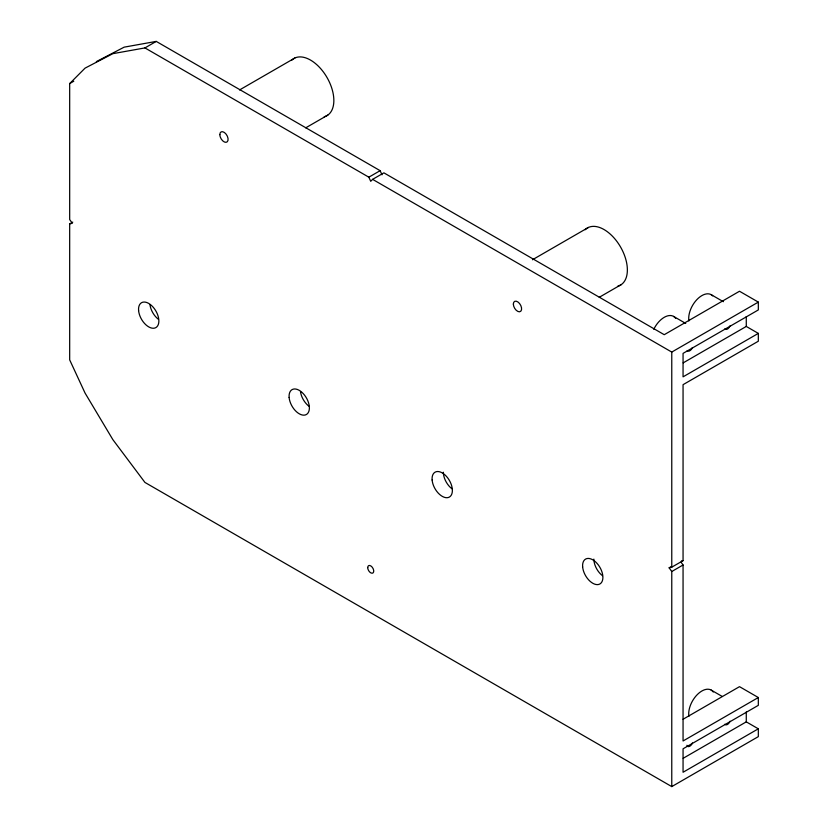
<?xml version="1.0" encoding="UTF-8"?>
<svg xmlns="http://www.w3.org/2000/svg" width="828" height="828" viewBox="0 0 828 828"><rect width="100%" height="100%" fill="white"/><g stroke="black" fill="none" stroke-linecap="round" stroke-linejoin="round"><path stroke-width="1.24" d="M671.767 786.6L671.767 571.517L669.138 567.822L671.767 567.17L683.059 560.649L683.059 384.668L758.324 341.219L758.324 333.394L683.059 376.844L683.059 353.38L758.324 309.931L758.324 302.106L739.507 291.249L664.242 334.698L383.892 172.845L372.61 179.355L370.727 181.311L368.843 177.182L144.941 47.92L112.856 53.665L85.056 68.144L69.676 83.587L69.676 219.555L72.315 223.249L69.676 223.902L69.676 359.869L85.056 393.062L112.856 439.637L144.941 482.434L671.767 786.6L758.324 736.63L758.324 728.806L746.276 721.861L683.193 758.282M69.676 83.587L73.785 81.216M144.941 47.92L156.233 41.4L380.135 170.671L382.019 174.801M239.561 89.942L294.903 57.991M69.676 223.902L72.76 222.121M305.718 127.843L327.857 115.061M368.843 177.182L380.135 170.671M532.466 259.764L588.418 227.452M599.234 297.304L621.373 284.521M372.61 179.355L671.767 352.076L758.324 302.106M683.193 362.861L746.276 326.439L758.324 333.394M669.138 567.822L671.187 566.631M671.767 571.517L683.059 564.996L681.082 562.222M683.059 719.253L739.507 686.66L758.324 697.528L758.324 705.342L683.059 748.802L683.059 772.265L758.324 728.806M758.324 697.528L683.059 740.977L683.059 564.996M96.348 61.624L124.148 47.155L156.233 41.4M681.299 561.084L683.059 560.649M711.19 294.664L723.361 301.702M673.557 316.399L685.729 323.427M711.19 690.086L722.254 696.472M746.276 316.565L746.276 326.439M746.276 711.976L746.276 721.861M671.767 352.076L671.767 567.17M730.068 325.808A4.254 2.453 -60 0 1 724.852 328.819M692.436 347.532A4.254 2.453 -60 0 1 687.219 350.544M158.407 319.297A14.366 8.301 60 0 1 149.961 304.673M451.922 488.758A14.366 8.301 60 0 1 443.353 472.229M602.442 575.667A14.366 8.301 60 0 1 593.873 559.128M308.927 406.206A14.366 8.301 60 0 1 300.481 391.572M688.906 320.933A18.63 10.754 -60 0 1 696.834 299.664A18.63 10.754 -60 0 1 712.66 295.855M653.789 329.296A18.63 10.754 -60 0 1 675.648 318.335M585.158 229.749A32.996 19.054 60 0 1 620.534 246.961A32.996 19.054 60 0 1 617.75 286.198M291.642 60.289A32.996 19.054 60 0 1 327.019 77.501A32.996 19.054 60 0 1 324.234 116.738M692.436 742.944A4.254 2.453 -60 0 1 689.434 746.39A4.254 2.453 -60 0 1 686.919 745.293M730.068 721.219A4.254 2.453 -60 0 1 724.852 724.231M688.906 716.344A18.63 10.754 -60 0 1 697.362 694.526A18.63 10.754 -60 0 1 713.281 692.022M138.597 310.541A14.366 8.301 60 0 0 154.681 328.085A14.366 8.301 60 0 0 152.838 306.815A14.366 8.301 60 0 0 138.597 310.541M367.715 567.604A4.254 2.453 60 0 0 372.227 573.224A4.254 2.453 60 0 0 372.227 567.201A4.254 2.453 60 0 0 367.715 567.604M582.643 566.901A14.366 8.301 60 0 0 598.716 584.454A14.366 8.301 60 0 0 596.874 563.185A14.366 8.301 60 0 0 582.643 566.901M432.123 480.002A14.366 8.301 60 0 0 448.196 497.545A14.366 8.301 60 0 0 446.354 476.276A14.366 8.301 60 0 0 432.123 480.002M289.127 397.44A14.366 8.301 60 0 0 305.201 414.994A14.366 8.301 60 0 0 303.358 393.724A14.366 8.301 60 0 0 289.127 397.44M513.35 304.062A5.858 3.384 60 0 0 519.549 311.794A5.858 3.384 60 0 0 519.549 303.514A5.858 3.384 60 0 0 513.35 304.062M219.824 134.602A5.858 3.384 60 0 0 226.034 142.333A5.858 3.384 60 0 0 226.034 134.053A5.858 3.384 60 0 0 219.824 134.602"/></g></svg>
